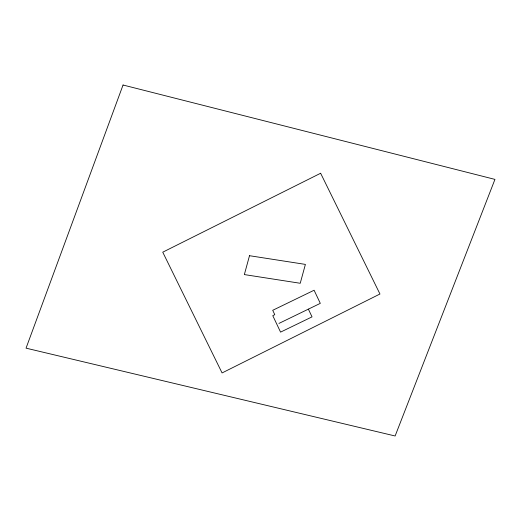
<?xml version="1.0" encoding="UTF-8"?>
<svg xmlns="http://www.w3.org/2000/svg" width="521" height="521" viewBox="0 0 521 521"><rect width="100%" height="100%" fill="white"/><g stroke="black" fill="none" stroke-linecap="round" stroke-linejoin="round"><path stroke-width="0.78" d="M278.924 323.43L320.304 303.359L314.098 290.236L272.717 310.301L274.782 314.677L272.776 315.654L280.572 332.131L312.033 316.872L308.38 309.142M249.507 255.707L244.349 274.58L300.233 283.274L305.391 264.401L249.507 255.707M123.054 85.014L26.05 348.158L395.12 435.986L494.95 179.393L123.054 85.014M320.63 173.252L162.747 252.184L222.076 372.938L379.959 294.007L320.63 173.252"/></g></svg>
